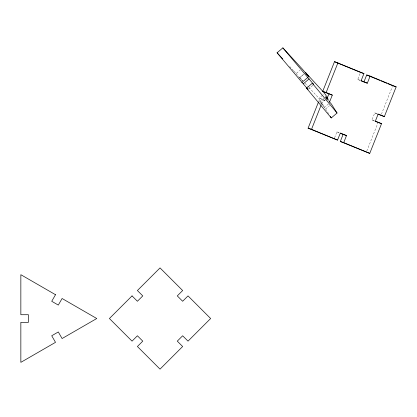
<?xml version="1.0" encoding="UTF-8"?>
<svg xmlns="http://www.w3.org/2000/svg" width="417" height="417" viewBox="0 0 417 417"><rect width="100%" height="100%" fill="white"/><g stroke="black" fill="none" stroke-linecap="round" stroke-linejoin="round"><path stroke-width="0.31" stroke-dasharray="2.08 1.56" d="M318.729 101.414L319.907 98.438L325.005 100.309M321.429 104.37L323.321 99.616M334.596 137.735L336.931 131.855L339.203 132.637M360.543 80.622L357.734 79.465L360.304 73.001M374.763 121.092L371.959 119.934L374.758 112.882L377.036 113.664M366.804 151.017L377.896 123.078M381.404 114.242L392.501 86.303M294.016 71.208L296.19 73.574L300.042 70.296M302.398 80.809L299.813 77.515L303.67 74.242M296.19 73.574L299.515 77.812L303.852 74.127M308.476 89.061L312.813 85.381M328.419 103.995L324.562 107.268L318.927 98.308L324.228 93.804M328.617 113.716L325.63 108.973L319.761 101.738L323.618 98.464M320.829 103.437L324.687 100.163M325.63 108.973L329.487 105.694M357.734 79.465L360.58 80.445M371.959 119.934L374.8 120.914M374.758 112.882L377.004 113.81M319.907 98.438L325.521 100.758M336.931 131.855L339.177 132.783M289.674 66.485L293.584 70.739M299.813 77.515L302.851 80.825M305.025 83.186L308.502 86.965M308.934 87.44L318.927 98.308M299.515 77.812L302.335 80.877M319.761 101.738L324.562 107.268M328.023 98.667L329.352 100.778"/><path stroke-width="0.63" d="M346.517 135.582L343.108 134.41L340.303 141.462L343.717 142.635L346.517 135.582L340.34 133.033L337.541 140.086L308.1 128.165L318.489 102.009M329.493 102.165L332.297 95.112L322.706 91.386L334.512 61.664L363.947 73.585L361.148 80.637L367.325 83.186L370.124 76.134L396.15 86.882L384.349 116.604L377.567 114.039M308.1 128.165L311.515 129.338L320.96 105.558M322.706 91.386L326.12 92.558L337.921 62.837M326.782 99.225L328.883 93.934M370.124 76.134L366.71 74.961L363.911 82.013L361.106 80.856M340.303 141.462L369.743 153.383L381.545 123.656L375.368 121.107L378.172 114.055L384.349 116.604M282.856 47.866L313.777 84.562L312.302 83.264L306.516 88.175L307.996 89.473L277.076 52.782L282.856 47.866L301.971 68.659L308.924 76.843L305.593 72.605L324.707 93.398L327.694 98.141M301.825 82.535L307.605 77.625M303.3 83.827L309.08 78.917M306.516 88.175L331.27 117.933L337.051 113.023L331.416 104.057L329.013 101.295M361.106 72.605L363.947 73.585M393.304 85.902L396.15 86.882M364.479 82.212L367.325 83.186M378.704 122.681L381.545 123.656M334.512 61.664L360.538 72.412M366.71 74.961L379.725 80.335M380.909 80.825L386.825 83.264M388.008 83.754L392.736 85.709M326.12 92.558L332.297 95.112M375.326 121.326L378.136 122.483M340.298 133.247L343.108 134.41M311.515 129.338L337.541 140.086M343.717 142.635L369.743 153.383M277.076 52.782L282.721 58.922M327.142 98.673L325.541 96.827L328.21 100.372M312.302 83.264L337.051 113.023M330.274 116.353L331.27 117.933M55.518 294.71L51.724 301.282L58.302 305.077L62.097 298.504L96.765 318.52L62.097 338.536L58.302 331.963L51.724 335.758L55.518 342.336L20.85 362.352L20.85 322.315L28.439 322.315L28.439 314.726L20.85 314.726L20.85 274.694L55.518 294.71M132.038 295.898L109.421 318.52L132.038 341.142L137.407 335.774L142.776 341.142L137.407 346.511L160.029 369.134L182.651 346.511L177.282 341.142L182.651 335.774L188.02 341.142L210.637 318.52L188.02 295.898L182.651 301.267L177.282 295.898L182.651 290.534L160.029 267.912L137.407 290.534L142.776 295.898L137.407 301.267L132.038 295.898"/></g></svg>
